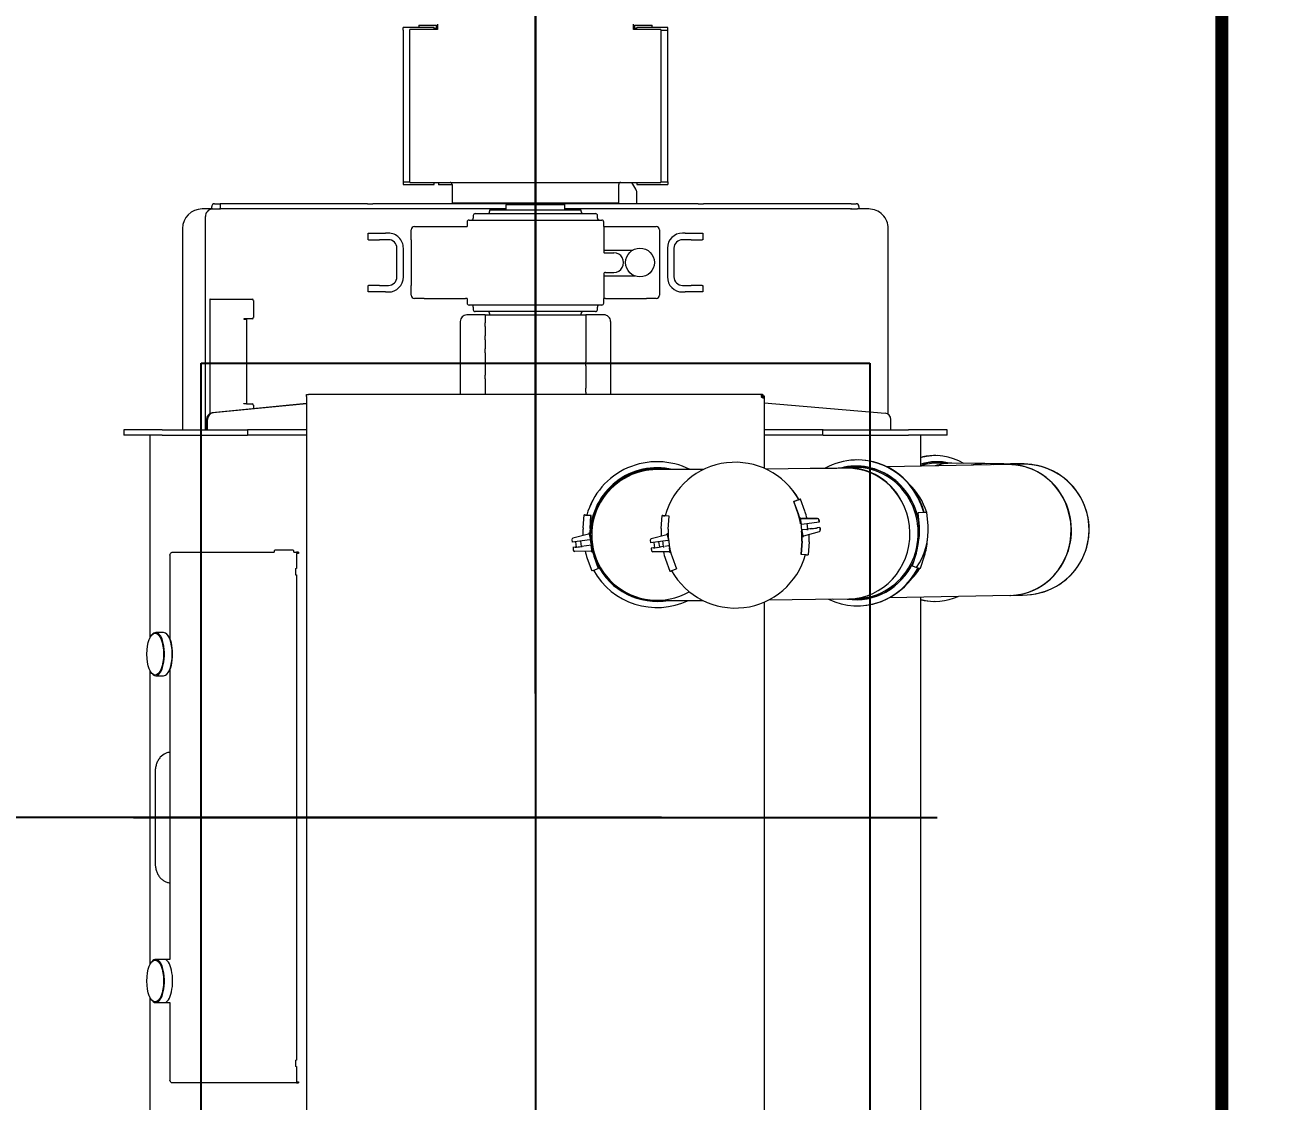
# Model space of a CAD drawing. Extents: x -681219 to -550379, y -242630 to -158199.
# Drawn here: x -568000 to -566093, y -222500 to -220854 of the extents above; entities that cross this region are included whole.
import ezdxf
from ezdxf.lldxf.tags import DXFTag

# ---------------------------------------------------------------- set-up
doc = ezdxf.new("R2010")
doc.units = 0
doc.header["$LTSCALE"] = 1000
doc.linetypes.add('DASHED2', pattern=[9.525, 6.35, -3.175])
doc.layers.get('0').update_dxf_attribs({"linetype": 'CONTINUOUS'})
doc.layers.get('Defpoints').update_dxf_attribs({"linetype": 'CONTINUOUS'})
doc.layers.add('center', color=253, linetype='CENTER2')
doc.layers.add('interface', color=251, linetype='DASHED2')
for name, color, linetype, lineweight in [('DIM', 7, 'CONTINUOUS', 18), ('famsun', 7, 'CONTINUOUS', 0), ('PL', 40, 'CONTINUOUS', 0)]:
    doc.layers.add(name, color=color, linetype=linetype, lineweight=lineweight)
doc.styles.add('ISOCP', font='isocp.shx', dxfattribs={"bigfont": 'gbcbig.shx'})
tags = doc.linetypes.add('CENTER2', pattern=[28.575, 19.05, -3.175, 3.175, -3.175]).pattern_tags.tags
tags[10:11] = [DXFTag(74, 4), DXFTag(75, 0), DXFTag(340, '0'), DXFTag(46, 0.0), DXFTag(50, 0.0), DXFTag(44, 0.0), DXFTag(45, 0.0)]
tags[8:9] = [DXFTag(74, 4), DXFTag(75, 0), DXFTag(340, '0'), DXFTag(46, 0.0), DXFTag(50, 0.0), DXFTag(44, 0.0), DXFTag(45, 0.0)]
tags[6:7] = [DXFTag(74, 4), DXFTag(75, 0), DXFTag(340, '0'), DXFTag(46, 0.0), DXFTag(50, 0.0), DXFTag(44, 0.0), DXFTag(45, 0.0)]
tags[4:5] = [DXFTag(74, 4), DXFTag(75, 0), DXFTag(340, '0'), DXFTag(46, 0.0), DXFTag(50, 0.0), DXFTag(44, 0.0), DXFTag(45, 0.0)]
doc.dimstyles.new('STD2', dxfattribs={"dimscale": 40, "dimtxt": 2.5, "dimasz": 2.5, "dimexe": 1, "dimexo": 0.7, "dimgap": 0.7, "dimtad": 1, "dimdec": 0, "dimdsep": 46, "dimtxsty": 'ISOCP', "dimcen": 2.5, "dimadec": 1, "dimazin": 2, "dimtfac": 1, "dimtdec": 0, "dimtmove": 0, "dimatfit": 3, "dimfxl": 0, "dimarcsym": 0})

# ---------------------------------------------------------------- blocks, each defined once
blk = doc.blocks.new('*D165')
at = {"layer": 'Defpoints', "color": 0, "transparency": 16777216}
for p in [(-562968.7, -219756.3), (-562968.7, -219912.3), (-567218.4, -221904.8)]:
    blk.add_point(p, dxfattribs=at)
at = {"layer": 'DIM', "color": 0, "lineweight": -2, "transparency": 16777216}
for p, q in [((-567218.4, -221876.8), (-567218.4, -219716.3)), ((-562968.7, -219884.3), (-562968.7, -219716.3)), ((-567118.4, -219756.3), (-563068.7, -219756.3))]:
    blk.add_line(p, q, dxfattribs=at)
at = {"layer": 'DIM', "color": 0, "transparency": 16777216}
for points in [[(-567118.4, -219739.7), (-567118.4, -219773), (-567218.4, -219756.3)], [(-563068.7, -219739.7), (-563068.7, -219773), (-562968.7, -219756.3)]]:
    blk.add_solid(points, dxfattribs=at)
at = {"layer": 'DIM', "color": 0, "transparency": 16777216, "insert": (-565093.6, -219678.3), "char_height": 100, "attachment_point": 5, "style": 'ISOCP'}
blk.add_mtext('4250', dxfattribs=at)
blk = doc.blocks.new('*D166')
at = {"layer": 'Defpoints', "color": 0, "transparency": 16777216}
for p in [(-568527.6, -219416.7), (-567769.2, -219416.7), (-566997.3, -222066.7)]:
    blk.add_point(p, dxfattribs=at)
at = {"layer": 'DIM', "color": 0, "lineweight": -2, "transparency": 16777216}
for p, q in [((-567797.2, -219416.7), (-568567.6, -219416.7)), ((-568527.6, -221966.7), (-568527.6, -219516.7)), ((-567025.3, -222066.7), (-568567.6, -222066.7))]:
    blk.add_line(p, q, dxfattribs=at)
at = {"layer": 'DIM', "color": 0, "transparency": 16777216}
for points in [[(-568544.3, -219516.7), (-568511, -219516.7), (-568527.6, -219416.7)], [(-568544.3, -221966.7), (-568511, -221966.7), (-568527.6, -222066.7)]]:
    blk.add_solid(points, dxfattribs=at)
at = {"layer": 'DIM', "color": 0, "transparency": 16777216, "insert": (-568605.6, -220741.7), "char_height": 100, "attachment_point": 5, "rotation": 90, "style": 'ISOCP'}
blk.add_mtext('2650', dxfattribs=at)
blk = doc.blocks.new('SJHS018C0001XY_A_SJHS1_V_3', base_point=(-1213.4, -3036))
at = {"color": 0, "linetype": 'ByBlock', "lineweight": -2}
for p, q in [((-628.4, -2465.1), (-628.4, -2406)), ((-620.4, -2406), (-628.4, -2406)), ((-620.4, -2465.1), (-620.4, -2406)), ((-1487.8, -2446), (-1782.1, -2446)), ((-1496.4, -2455.2), (-1496.4, -2476.6)), ((-1492.1, -2448.7), (-1493, -2449.5)), ((-987.8, -2446), (-1438.9, -2446)), ((-1433.7, -2449.5), (-1434.6, -2448.7)), ((-1430.4, -2476.6), (-1430.4, -2455.2)), ((-996.4, -2455.2), (-996.4, -2467.1)), ((-992.1, -2448.7), (-993, -2449.5)), ((-628.4, -2446), (-938.9, -2446)), ((-933.7, -2449.5), (-934.6, -2448.7)), ((-930.4, -2467.1), (-930.4, -2455.2)), ((-1496.4, -2476.6), (-1614.9, -2476.6)), ((-987.1, -2476.6), (-1430.4, -2476.6)), ((-993, -2472.9), (-992.1, -2473.6)), ((-811.8, -2476.6), (-939.6, -2476.6)), ((-934.6, -2473.6), (-933.7, -2472.9)), ((-628.4, -2465.1), (-628.4, -2595.6)), ((-620.4, -2465.1), (-620.4, -2595.6)), ((-1619.4, -2639.6), (-1619.4, -2479.8)), ((-1619.3, -2479.5), (-1619.1, -2479.5)), ((-807.4, -2479.8), (-807.4, -2636.3)), ((-312.4, -2496), (-620.4, -2496)), ((-620.4, -2531), (-293.9, -2531)), ((-620.4, -2532.5), (-604.4, -2532.5)), ((-620.4, -2534.2), (-604.4, -2534.2)), ((-282.4, -2541), (-282.4, -2526)), ((-420.4, -2537.6), (-595.6, -2537.6)), ((-580.2, -2686), (-594.5, -2541.3)), ((-580.4, -2686), (-594.5, -2543)), ((-420.4, -2538.5), (-420.4, -2537.6)), ((-420.4, -2538.5), (-420.4, -2553.1)), ((-420.4, -2553.1), (-420.4, -2559.6)), ((-282.4, -2541), (-282.4, -2543)), ((-282.4, -2541), (-278.4, -2541)), ((-282.4, -2543), (-282.4, -2553.4)), ((-282.4, -2543), (-282.4, -2543)), ((-282.4, -2553.4), (-282.4, -2552.6)), ((-282.4, -2553.4), (-282.4, -2554.4)), ((-274.4, -2553.4), (-282.4, -2553.4)), ((-282.4, -2787.3), (-282.4, -2554.4)), ((-274.4, -2545), (-274.4, -2553.4)), ((-274.4, -2554.4), (-274.4, -2553.4)), ((-274.4, -2779.2), (-274.4, -2554.4)), ((-420.4, -2559.6), (-420.4, -2590.1)), ((-580.4, -2590.1), (-579.9, -2590.1)), ((-580.4, -2593.7), (-580.4, -2590.1)), ((-579.9, -2590.1), (-579.9, -2593.8)), ((-450.9, -2590.1), (-450.9, -2593.8)), ((-450.4, -2590.1), (-450.9, -2590.1)), ((-450.4, -2590.3), (-450.9, -2590.3)), ((-450.4, -2593.7), (-450.4, -2590.1)), ((-420.4, -2590.1), (-420.4, -2593.7)), ((-628.4, -2596), (-628.4, -2595.6)), ((-628.4, -2596), (-620.4, -2596)), ((-628.4, -2656), (-628.4, -2596)), ((-620.4, -2596), (-620.4, -2595.6)), ((-620.4, -2656), (-620.4, -2596)), ((-582.4, -2604.4), (-588.3, -2604.4)), ((-580.4, -2593.7), (-580.4, -2601.6)), ((-580.4, -2601.6), (-580.4, -2603.2)), ((-450.9, -2593.8), (-579.9, -2593.8)), ((-450.4, -2601.6), (-450.4, -2593.7)), ((-450.4, -2603.2), (-450.4, -2601.6)), ((-422.4, -2604.4), (-448.4, -2604.4)), ((-420.4, -2593.7), (-420.4, -2601.6)), ((-420.4, -2601.6), (-420.4, -2603.2)), ((-1619.4, -2639.6), (-1619.4, -2639.9)), ((-1619.4, -2670.2), (-1619.4, -2639.9)), ((-805.4, -2636.3), (-807.4, -2636.3)), ((-804.4, -2637.3), (-805.4, -2636.3)), ((-804.4, -2665.3), (-804.4, -2637.3)), ((-1584.4, -2669), (-1594.4, -2669)), ((-1594.4, -2669.9), (-1594.4, -2669)), ((-1584.4, -2669), (-1584.4, -2669.9)), ((-832.4, -2669), (-841.9, -2669)), ((-841.9, -2669), (-841.9, -2670.2)), ((-832.4, -2669), (-832.4, -2669.9)), ((-807.4, -2666.3), (-807.4, -2670.2)), ((-807.4, -2666.3), (-805.4, -2666.3)), ((-805.4, -2666.3), (-804.4, -2665.3)), ((-628.4, -2686), (-628.4, -2656)), ((-620.4, -2686), (-620.4, -2656)), ((-569.1, -2686), (-1857.6, -2686)), ((-1619.4, -2670.2), (-1619.4, -2673.5)), ((-1617.4, -2673.5), (-1619.4, -2673.5)), ((-1594.4, -2670.2), (-1617.4, -2670.2)), ((-1617.4, -2670.2), (-1617.4, -2673.5)), ((-1594.4, -2669.9), (-1594.4, -2670.2)), ((-1584.4, -2670.2), (-1584.4, -2669.9)), ((-841.9, -2670.2), (-1584.4, -2670.2)), ((-832.4, -2670.2), (-832.4, -2669.9)), ((-809.4, -2670.2), (-832.4, -2670.2)), ((-809.4, -2673.5), (-809.4, -2670.2)), ((-807.4, -2673.5), (-809.4, -2673.5)), ((-807.4, -2673.5), (-807.4, -2670.2)), ((-569.1, -2686), (-566.4, -2686)), ((-566.4, -2686), (-566.4, -2688.8)), ((-566.4, -3383.3), (-566.4, -2688.8)), ((-409.4, -2780.8), (-409.4, -2780)), ((-409.4, -2780), (-399.4, -2780)), ((-409.4, -2797.5), (-409.4, -2780.8)), ((-399.4, -2780), (-399.4, -2780.8)), ((-399.4, -2797.5), (-399.4, -2780.8)), ((-329.4, -2780), (-319.4, -2780)), ((-329.4, -2780.8), (-329.4, -2780)), ((-329.4, -2780.8), (-329.4, -2797.5)), ((-319.4, -2780), (-319.4, -2780.8)), ((-319.4, -2780.8), (-319.4, -2797.5)), ((-274.4, -2779.2), (-274.4, -2787.3)), ((-409.4, -2806.8), (-409.4, -2797.5)), ((-399.4, -2797.5), (-399.4, -2806.8)), ((-329.4, -2806.8), (-329.4, -2797.5)), ((-319.4, -2797.5), (-319.4, -2806.8)), ((-282.4, -2991), (-282.4, -2787.3)), ((-274.4, -2988.5), (-274.4, -2787.3)), ((-409.4, -2806.8), (-409.4, -2811)), ((-399.4, -2806.8), (-399.4, -2811)), ((-329.4, -2811), (-329.4, -2806.8)), ((-319.4, -2811), (-319.4, -2806.8)), ((-386.4, -2824), (-342.4, -2824)), ((-386.4, -2834), (-342.4, -2834)), ((-240.8, -2833.5), (-244.9, -2833.5)), ((-244.9, -2833.5), (-244.9, -2881)), ((-240.8, -2833.5), (-240.8, -2844)), ((-8.9, -2833.5), (-240.8, -2833.5)), ((-8.9, -2833.5), (-4.9, -2833.5)), ((-4.9, -2881), (-4.9, -2833.5)), ((-419.4, -2866), (-419.4, -2851)), ((-414.4, -2846), (-399.4, -2846)), ((-329.4, -2846), (-399.4, -2846)), ((-329.4, -2846), (-314.4, -2846)), ((-309.4, -2851), (-309.4, -2866)), ((-241.9, -2844), (-241.9, -3228)), ((-241.9, -2844), (-7.9, -2844)), ((-7.9, -2886), (-7.9, -2844)), ((-1.4, -2857.5), (-4.9, -2857.5)), ((-1.4, -2857.5), (-1.4, -2884.5)), ((-419.4, -2866), (-419.4, -2928.8)), ((-309.4, -2866), (-309.4, -2928.8)), ((-245.4, -2908.5), (-245.4, -2887.5)), ((-241.9, -2887.5), (-245.4, -2887.5)), ((-244.9, -2881), (-241.9, -2881)), ((-7.9, -2881), (-4.9, -2881)), ((0.1, -2886), (-7.9, -2886)), ((-6.4, -2884.5), (-6.4, -2881)), ((-6.4, -2884.5), (-1.4, -2884.5)), ((-273.4, -3163.5), (-273.4, -2908.5)), ((-244.9, -2908.5), (-273.4, -2908.5)), ((-454.4, -2921), (-566.4, -2921)), ((-444.4, -2957.7), (-444.4, -2931)), ((-429.4, -3137.5), (-429.4, -2934.5)), ((-419.4, -2931.5), (-426.4, -2931.5)), ((-419.4, -2931.5), (-419.4, -2928.8)), ((-309.4, -2928.8), (-309.4, -2931.5)), ((-302.4, -2931.5), (-309.4, -2931.5)), ((-299.4, -2934.5), (-299.4, -3137.5)), ((-439.4, -3128), (-439.4, -2944)), ((-432.4, -2941), (-436.4, -2941)), ((-292.4, -2941), (-296.4, -2941)), ((-289.4, -2944), (-289.4, -3128)), ((-562.4, -2959), (-566.4, -2959)), ((-556.4, -2959), (-562.4, -2959)), ((-542.4, -2959), (-556.4, -2959)), ((-542.4, -2959), (-536.4, -2959)), ((-522.4, -2959), (-536.4, -2959)), ((-516.4, -2959), (-522.4, -2959)), ((-502.4, -2959), (-516.4, -2959)), ((-502.4, -2959), (-496.4, -2959)), ((-482.4, -2959), (-496.4, -2959)), ((-482.4, -2959), (-476.4, -2959)), ((-462.4, -2959), (-476.4, -2959)), ((-462.4, -2959), (-456.4, -2959)), ((-444.4, -2959), (-456.4, -2959)), ((-444.4, -2959), (-444.4, -2957.7)), ((-444.4, -2959), (-444.4, -3113)), ((-442.4, -2966), (-444.4, -2966)), ((-284.4, -2966), (-286.4, -2966)), ((-284.4, -3106), (-284.4, -2966)), ((-275.9, -2991), (-284.4, -2991)), ((-275.9, -3081), (-275.9, -2991)), ((-274.4, -2992.6), (-275.9, -2991)), ((-274.4, -3083.5), (-274.4, -2988.5)), ((-273.4, -2988.5), (-274.4, -2988.5)), ((-284.4, -3081), (-275.9, -3081)), ((-282.4, -3293.9), (-282.4, -3081)), ((-275.9, -3081), (-274.4, -3079.5)), ((-274.4, -3285.1), (-274.4, -3083.5)), ((-274.4, -3083.5), (-273.4, -3083.5)), ((-805.9, -3120.7), (-806.2, -3096.1)), ((-804, -3094), (-804.5, -3094.1)), ((-799.8, -3098.5), (-800.5, -3093.5)), ((-800.5, -3093.5), (-800.5, -3093.5)), ((-791.6, -3097.4), (-799.8, -3098.5)), ((-799.4, -3101.4), (-799.1, -3103.4)), ((-798.7, -3106.5), (-790.5, -3105.3)), ((-796.5, -3121.8), (-798.7, -3106.5)), ((-788.6, -3119.1), (-792.3, -3092.4)), ((-788.3, -3091.9), (-788.8, -3092)), ((-788, -3091.9), (-788, -3091.9)), ((-787.9, -3091.9), (-788, -3091.9)), ((-779.7, -3117.1), (-786.1, -3093.4)), ((-779.8, -3117.1), (-786.1, -3093.4)), ((-444.4, -3106), (-442.4, -3106)), ((-286.4, -3106), (-284.4, -3106)), ((-274.4, -3091.2), (-273.4, -3091.2)), ((-817, -3115.4), (-835.8, -3122.2)), ((-834.7, -3125.3), (-832.2, -3132.2)), ((-813.4, -3125.4), (-832.2, -3132.2)), ((-813.2, -3125.9), (-832, -3132.7)), ((-807.6, -3122.7), (-800.1, -3121.7)), ((-807.6, -3122.7), (-800.1, -3121.7)), ((-807.6, -3122.7), (-807.6, -3122.7)), ((-800.1, -3121.7), (-799.7, -3121.6)), ((-798.2, -3121.4), (-799.7, -3121.6)), ((-798.2, -3121.4), (-796.6, -3121.2)), ((-798.1, -3122), (-798.2, -3121.4)), ((-798.2, -3121.4), (-798.2, -3121.5)), ((-798.2, -3121.4), (-798.2, -3121.4)), ((-798.1, -3122), (-798.2, -3121.5)), ((-788.6, -3119.1), (-788.4, -3120.1)), ((-787, -3119.9), (-788.4, -3120.1)), ((-785.4, -3119.7), (-787, -3119.9)), ((-786.9, -3120), (-787, -3119.9)), ((-786.9, -3120), (-786.9, -3120.5)), ((-785, -3119.6), (-785.4, -3119.7)), ((-785, -3119.6), (-777.5, -3118.6)), ((-785, -3119.6), (-777.5, -3118.6)), ((-783.7, -3120.6), (-783.7, -3120.4)), ((-779.9, -3122.1), (-780.3, -3122.1)), ((-779.8, -3122.1), (-779.9, -3122.1)), ((-778.7, -3119.9), (-778.7, -3120.6)), ((-777.5, -3118.6), (-777.5, -3118.6)), ((-776.4, -3108.8), (-776.4, -3108.8)), ((-771.3, -3120.1), (-751.3, -3121.5)), ((-771.2, -3119.6), (-751.3, -3121)), ((-770.4, -3109), (-750.5, -3110.4)), ((-751.3, -3121), (-750.7, -3113.7)), ((-750.8, -3114.2), (-751.3, -3121.5)), ((-751.3, -3121.5), (-751.3, -3121)), ((-750.7, -3113.7), (-750.8, -3114.6)), ((-750.8, -3114.6), (-750.7, -3114.2)), ((-750.6, -3111.9), (-750.6, -3111.9)), ((-750.5, -3110.4), (-750.5, -3110.4)), ((-562.4, -3113), (-566.4, -3113)), ((-562.4, -3113), (-556.4, -3113)), ((-542.4, -3113), (-556.4, -3113)), ((-536.4, -3113), (-542.4, -3113)), ((-522.4, -3113), (-536.4, -3113)), ((-522.4, -3113), (-516.4, -3113)), ((-502.4, -3113), (-516.4, -3113)), ((-496.4, -3113), (-502.4, -3113)), ((-482.4, -3113), (-496.4, -3113)), ((-476.4, -3113), (-482.4, -3113)), ((-462.4, -3113), (-476.4, -3113)), ((-456.4, -3113), (-462.4, -3113)), ((-444.4, -3113), (-456.4, -3113)), ((-444.4, -3114.3), (-444.4, -3113)), ((-444.4, -3141), (-444.4, -3114.3)), ((-832.2, -3132.2), (-832, -3132.7)), ((-436.4, -3131), (-432.4, -3131)), ((-426.4, -3140.5), (-419.4, -3140.5)), ((-382.4, -3140.5), (-419.4, -3140.5)), ((-419.4, -3143.3), (-419.4, -3140.5)), ((-419.4, -3143.3), (-419.4, -3206)), ((-385.2, -3188.9), (-385.2, -3140.5)), ((-379.4, -3143.5), (-379.4, -3156)), ((-349.4, -3141), (-349.4, -3156)), ((-309.4, -3140.5), (-348.9, -3140.5)), ((-345.2, -3140.5), (-345.2, -3185.3)), ((-309.4, -3140.5), (-309.4, -3143.3)), ((-309.4, -3140.5), (-302.4, -3140.5)), ((-309.4, -3143.3), (-309.4, -3206)), ((-296.4, -3131), (-292.4, -3131)), ((-454.4, -3151), (-566.4, -3151)), ((-273.4, -3163.5), (-244.9, -3163.5)), ((-251.9, -3189.7), (-241.9, -3183.4)), ((-274.4, -3191.2), (-257.2, -3191.2)), ((-241.9, -3191), (-244.9, -3191)), ((-244.9, -3191), (-244.9, -3238.5)), ((-7.9, -3228), (-7.9, -3186)), ((-7.9, -3186), (0.1, -3186)), ((-7.9, -3191), (-4.9, -3191)), ((-6.4, -3191), (-6.4, -3187.5)), ((-1.4, -3187.5), (-6.4, -3187.5)), ((-4.9, -3238.5), (-4.9, -3191)), ((-1.4, -3187.5), (-1.4, -3214.5)), ((-881.1, -3222), (-881.1, -3291.7)), ((-806.8, -3240.4), (-807.1, -3215.8)), ((-804.9, -3213.7), (-805.4, -3213.8)), ((-800.7, -3218.2), (-801.4, -3213.2)), ((-801.4, -3213.2), (-801.4, -3213.2)), ((-792.5, -3217.1), (-800.7, -3218.3)), ((-800.3, -3221.2), (-800, -3223.1)), ((-789.5, -3238.8), (-793.2, -3212.2)), ((-789.2, -3211.6), (-789.7, -3211.7)), ((-788.9, -3211.6), (-789, -3211.6)), ((-788.9, -3211.6), (-788.9, -3211.6)), ((-780.7, -3236.9), (-787, -3213.1)), ((-780.7, -3236.9), (-787, -3213.1)), ((-681.1, -3293.2), (-681.1, -3222.1)), ((-419.4, -3221), (-419.4, -3206)), ((-309.4, -3206), (-309.4, -3221)), ((-4.9, -3214.5), (-1.4, -3214.5)), ((-817.9, -3235.1), (-836.7, -3241.9)), ((-808.5, -3242.4), (-801.1, -3241.4)), ((-808.5, -3242.4), (-801.1, -3241.4)), ((-801.1, -3241.4), (-800.7, -3241.3)), ((-799.1, -3241.1), (-800.7, -3241.3)), ((-799.6, -3226.2), (-791.4, -3225)), ((-798.8, -3231.6), (-799.6, -3226.2)), ((-799.1, -3241.1), (-797.6, -3240.9)), ((-799.1, -3241.1), (-799.1, -3241.2)), ((-799.1, -3241.1), (-799.1, -3241.1)), ((-797.7, -3239.9), (-798.5, -3234.2)), ((-797.6, -3240.9), (-797.7, -3239.9)), ((-789.5, -3238.8), (-789.3, -3239.8)), ((-787.9, -3239.6), (-789.3, -3239.8)), ((-786.3, -3239.4), (-787.9, -3239.6)), ((-787.9, -3239.7), (-787.9, -3239.6)), ((-787.9, -3239.7), (-787.9, -3239.8)), ((-785.9, -3239.4), (-786.3, -3239.4)), ((-785.9, -3239.4), (-778.5, -3238.3)), ((-785.9, -3239.4), (-778.5, -3238.3)), ((-778.5, -3238.3), (-778.5, -3238.3)), ((-777.3, -3228.5), (-777.3, -3228.5)), ((-772.2, -3239.3), (-752.2, -3240.8)), ((-771.4, -3228.7), (-751.4, -3230.1)), ((-752.2, -3240.8), (-751.7, -3233.4)), ((-751.6, -3233.4), (-751.7, -3234.3)), ((-751.7, -3234.3), (-751.7, -3233.9)), ((-751.5, -3231.6), (-751.5, -3231.6)), ((-751.4, -3230.1), (-751.4, -3230.1)), ((-399.4, -3226), (-414.4, -3226)), ((-329.4, -3226), (-399.4, -3226)), ((-342.4, -3238), (-386.4, -3238)), ((-314.4, -3226), (-329.4, -3226)), ((-240.8, -3238.5), (-244.9, -3238.5)), ((-7.9, -3228), (-241.9, -3228)), ((-240.8, -3228), (-240.8, -3238.5)), ((-240.8, -3238.5), (-8.9, -3238.5)), ((-8.9, -3228), (-8.9, -3238.5)), ((-8.9, -3238.5), (-4.9, -3238.5)), ((-835.6, -3245), (-833.1, -3251.9)), ((-814.3, -3245.1), (-833.1, -3251.9)), ((-808.5, -3242.4), (-808.5, -3242.4)), ((-342.4, -3248), (-386.4, -3248)), ((-409.4, -3261), (-409.4, -3265.3)), ((-409.4, -3274.6), (-409.4, -3265.3)), ((-409.4, -3291.3), (-409.4, -3274.6)), ((-399.4, -3261), (-399.4, -3265.3)), ((-399.4, -3265.3), (-399.4, -3274.6)), ((-399.4, -3291.3), (-399.4, -3274.6)), ((-329.4, -3265.3), (-329.4, -3261)), ((-329.4, -3274.6), (-329.4, -3265.3)), ((-329.4, -3274.6), (-329.4, -3291.3)), ((-319.4, -3265.3), (-319.4, -3261)), ((-319.4, -3265.3), (-319.4, -3274.6)), ((-319.4, -3274.6), (-319.4, -3291.3)), ((-409.4, -3292), (-409.4, -3291.3)), ((-399.4, -3292), (-409.4, -3292)), ((-399.4, -3291.3), (-399.4, -3292)), ((-329.4, -3292), (-329.4, -3291.3)), ((-319.4, -3292), (-329.4, -3292)), ((-319.4, -3291.3), (-319.4, -3292)), ((-282.4, -3518), (-282.4, -3293.2)), ((-274.4, -3285.1), (-274.4, -3293.2)), ((-274.4, -3518), (-274.4, -3293.2)), ((-883.8, -3386), (-1857.6, -3386)), ((-880.4, -3393.2), (-879.2, -3464.8)), ((-679.6, -3456.3), (-680.4, -3389)), ((-569.1, -3386), (-679.1, -3386)), ((-628.4, -3416), (-628.4, -3386)), ((-620.4, -3416), (-620.4, -3386)), ((-578.9, -3386), (-594.7, -3571.1)), ((-570.2, -3382.2), (-571, -3381.4)), ((-570.2, -3382.2), (-571, -3381.4)), ((-569.1, -3384), (-569.1, -3385)), ((-569.1, -3384), (-568.4, -3384)), ((-569.1, -3385), (-569.1, -3386)), ((-568.4, -3386), (-569.1, -3386)), ((-568.4, -3383.3), (-567.4, -3383.3)), ((-568.4, -3384), (-568.4, -3383.3)), ((-566.4, -3384), (-568.4, -3384)), ((-568.4, -3384), (-568.4, -3386)), ((-567.4, -3383.3), (-566.4, -3383.3)), ((-566.4, -3383.3), (-566.4, -3384)), ((-748.8, -3438), (-730, -3431.2)), ((-748.6, -3438.5), (-729.8, -3431.6)), ((-729.8, -3431.6), (-730, -3431.2)), ((-730, -3431.2), (-727.4, -3438.1)), ((-727.3, -3438.6), (-729.8, -3431.6)), ((-628.4, -3476), (-628.4, -3416)), ((-620.4, -3476), (-620.4, -3416)), ((-810.7, -3442.8), (-811.2, -3450.1)), ((-790.7, -3443.7), (-810.7, -3442.3)), ((-810.7, -3442.3), (-810.7, -3442.8)), ((-790.7, -3444.2), (-810.7, -3442.8)), ((-777, -3444.2), (-784.4, -3445.2)), ((-784.4, -3445.2), (-784.4, -3445.2)), ((-782.2, -3446.7), (-775.9, -3470.5)), ((-775, -3443.9), (-775.1, -3443.3)), ((-775, -3443.9), (-775.1, -3443.3)), ((-775, -3443.9), (-775, -3443.9)), ((-773.4, -3444.8), (-773.6, -3443.7)), ((-772.6, -3450.4), (-773.4, -3444.8)), ((-765.3, -3442.6), (-765.1, -3443.7)), ((-761.5, -3470.3), (-765.1, -3443.7)), ((-763.9, -3441.9), (-763.8, -3442.4)), ((-763.8, -3442.4), (-763.8, -3442.4)), ((-754.4, -3441.1), (-761.8, -3442.2)), ((-756.1, -3443.1), (-755.8, -3467.8)), ((-755.8, -3467.8), (-756.1, -3443.1)), ((-754.4, -3441.1), (-754.4, -3441.1)), ((-744.9, -3448.5), (-726.1, -3441.6)), ((-726.7, -3440.2), (-726.6, -3440.2)), ((-726.1, -3441.6), (-726.1, -3441.6)), ((-879.2, -3464.8), (-878.8, -3491.1)), ((-791.5, -3454.8), (-811.4, -3453.4)), ((-785.5, -3455.1), (-785.5, -3455.1)), ((-771.4, -3458.5), (-772.2, -3452.9)), ((-771.1, -3461.5), (-770.8, -3463.5)), ((-769.6, -3471.4), (-770.3, -3466.4)), ((-761.5, -3470.3), (-761.4, -3470.3)), ((-760, -3470.1), (-759.9, -3470.1)), ((-759.9, -3470.1), (-759.9, -3470.1)), ((-758, -3469.8), (-757.5, -3469.8)), ((-758, -3469.8), (-757.5, -3469.8)), ((-757.4, -3469.8), (-757.9, -3469.8)), ((-757.4, -3469.8), (-757.9, -3469.8)), ((-755.7, -3466.9), (-755.7, -3467.8)), ((-755.7, -3466.9), (-755.7, -3467.8)), ((-679.2, -3497.2), (-679.3, -3456.4)), ((-774, -3472), (-774, -3472)), ((-773.9, -3472), (-773.9, -3472)), ((-773.7, -3471.9), (-773.2, -3471.9)), ((-773.7, -3471.9), (-773.2, -3471.9)), ((-773.1, -3471.9), (-773.6, -3471.9)), ((-773.1, -3471.9), (-773.6, -3471.9)), ((-771.1, -3471.6), (-771.2, -3471.6)), ((-769.6, -3471.4), (-769.7, -3471.4)), ((-628.4, -3476), (-620.4, -3476)), ((-628.4, -3476.5), (-628.4, -3476)), ((-628.4, -3476.5), (-628.4, -3607)), ((-620.4, -3476.5), (-620.4, -3476)), ((-620.4, -3476.5), (-620.4, -3607)), ((-879.4, -3491.4), (-879, -3515.4)), ((-679, -3512), (-679.2, -3497.2)), ((-677.9, -3524.8), (-678.2, -3511.6)), ((-666.4, -3527), (-666.4, -3526.4)), ((-282.4, -3518), (-282.4, -3519)), ((-282.4, -3519), (-282.4, -3529)), ((-282.4, -3519.5), (-282.4, -3519)), ((-274.4, -3519), (-274.4, -3518)), ((-274.4, -3519), (-274.4, -3527)), ((-889.3, -3530.6), (-889.3, -3531.2)), ((-877.9, -3527.9), (-877.9, -3528.6)), ((-282.4, -3531), (-282.4, -3529)), ((-282.4, -3529), (-282.4, -3529)), ((-278.4, -3531), (-282.4, -3531)), ((-282.4, -3546), (-282.4, -3531)), ((-876.9, -3577.9), (-873.4, -3762.6)), ((-673.5, -3758.8), (-677, -3574.1)), ((-620.4, -3580.1), (-604.7, -3580.1)), ((-596.6, -3576), (-312.4, -3576)), ((-828.5, -3612.4), (-830.9, -3619.8)), ((-828.3, -3612.3), (-828.5, -3612.4)), ((-809.6, -3618.6), (-828.5, -3612.4)), ((-809.4, -3618.6), (-828.3, -3612.3)), ((-767.4, -3623.5), (-747.5, -3621.8)), ((-767.4, -3623.5), (-747.4, -3621.9)), ((-747.4, -3621.9), (-747.5, -3621.8)), ((-746.8, -3629.7), (-747.4, -3621.9)), ((-628.4, -3666), (-628.4, -3607)), ((-620.4, -3666), (-620.4, -3607)), ((-1798.4, -3626), (-876, -3626)), ((-831.9, -3624.2), (-831.9, -3624.8)), ((-831.8, -3625.1), (-812.9, -3631.3)), ((-766.4, -3636.8), (-746.5, -3635.1)), ((-746.5, -3634.9), (-746.5, -3634.3)), ((-676, -3626), (-628.4, -3626)), ((-882.6, -3645.5), (-882.7, -3646.5)), ((-671.4, -3673.3), (-671.2, -3651.9)), ((-659.7, -3648.9), (-659.7, -3647.9)), ((-672, -3723.3), (-671.4, -3673.3)), ((-628.4, -3666), (-620.4, -3666)), ((-672.4, -3751.7), (-672, -3723.6)), ((-673, -3757.4), (-672.9, -3751.5)), ((-873.5, -3763.3), (-873, -3781.6)), ((-672.9, -3777.8), (-673.2, -3772.6)), ((-672.5, -3783.6), (-672.2, -3772.4)), ((-873, -3781.6), (-872.6, -3788.4)), ((-673.8, -3797.7), (-673.5, -3795.4))]:
    blk.add_line(p, q, dxfattribs=at)
blk.add_circle((-364.4, -3196), 22, dxfattribs=at)
for centre, radius, start, end in [((-312.4, -2526), 30, 0, 90), ((-293.9, -2542.5), 11.5, 51.0379, 90), ((-293.9, -2542.5), 11.5, 0, 51.0379), ((-278.4, -2545), 4, 72.7075, 90), ((-278.4, -2545), 4, 22.0011, 72.7075), ((-278.4, -2545), 4, 0, 22.0011), ((-386.4, -2811), 23, 180, 270), ((-386.4, -2811), 13, 180, 270), ((-342.4, -2811), 13, 270, 0), ((-342.4, -2811), 23, 270, 0), ((-414.4, -2851), 5, 90, 180), ((-314.4, -2851), 5, 0, 90), ((-244.9, -2905.5), 3, 270, 0), ((-454.4, -2931), 10, 0, 90), ((-426.4, -2934.5), 3, 90, 180), ((-302.4, -2934.5), 3, 0, 90), ((-436.4, -2944), 3, 90, 180), ((-432.4, -2938), 3, 270, 0), ((-296.4, -2938), 3, 180, 270), ((-292.4, -2944), 3, 0, 90), ((-442.4, -2963), 3, 270, 0), ((-286.4, -2963), 3, 180, 270), ((-804.2, -3096), 2, 97.8898, 180.8198), ((-788, -3093.9), 2, 14.9595, 97.8898), ((-788, -3093.9), 2, 14.9595, 89.5772), ((-788, -3093.9), 2, 22.7007, 89.5772), ((-442.4, -3109), 3, 0, 90), ((-286.4, -3109), 3, 90, 180), ((-780.5, -3222.1), 111.5, 119.1731, 205.5616), ((-780.5, -3222.1), 101.5, 91.8011, 187.6082), ((-785.3, -3202.8), 93, 102.7804, 109.8899), ((-785.4, -3202.8), 82.3, 98.9337, 109.8899), ((-785.4, -3202.8), 81.8, 98.9403, 109.8899), ((-807.9, -3120.7), 2, 277.8898, 0.8198), ((-780.5, -3222.1), 102.2, 93.5829, 98.9671), ((-777.1, -3201.7), 82.3, 85.8897, 96.8458), ((-777.1, -3201.7), 81.8, 85.8897, 96.8393), ((-777.1, -3201.7), 93, 85.8897, 92.9499), ((-780.7, -3222.1), 100, 354.6798, 89.5771), ((-780.7, -3222.1), 100, 354.6798, 89.5771), ((-777.8, -3116.6), 2, 194.9595, 277.8898), ((-780.5, -3222.1), 100, 353.7368, 89.5771), ((-777.8, -3116.6), 2, 194.9595, 269.5772), ((-780.5, -3222.1), 102.2, 346.625, 88.9878), ((-780.5, -3222.1), 101.5, 348.6135, 88.9783), ((-777.1, -3201.7), 93, 85.8897, 89.5771), ((-780.5, -3222.1), 111.5, 333.0703, 74.5402), ((-780.5, -3222.1), 111.5, 333.0792, 74.5543), ((-780.5, -3222.1), 102.2, 116.1678, 190.1188), ((-454.4, -3141), 10, 270, 0), ((-436.4, -3128), 3, 180, 270), ((-432.4, -3134), 3, 0, 90), ((-426.4, -3137.5), 3, 180, 270), ((-382.4, -3143.5), 3, 0, 90), ((-348.9, -3141), 0.5, 90, 180), ((-302.4, -3137.5), 3, 270, 0), ((-296.4, -3134), 3, 90, 180), ((-292.4, -3128), 3, 270, 0), ((-364.4, -3156), 15, 180, 0), ((-244.9, -3166.5), 3, 0, 90), ((-257.2, -3181.2), 10, 270, 302.0054), ((-805.1, -3215.8), 2, 97.8898, 180.8198), ((-789, -3213.6), 2, 14.9595, 97.8898), ((-789, -3213.6), 2, 14.9595, 89.5772), ((-788.9, -3213.6), 2, 22.7007, 89.5772), ((-788.9, -3213.6), 2, 22.6754, 89.5772), ((-414.4, -3221), 5, 180, 270), ((-314.4, -3221), 5, 270, 0), ((-786.3, -3322.5), 93, 102.7804, 109.8899), ((-786.3, -3322.5), 82.3, 98.9337, 109.8899), ((-808.8, -3240.4), 2, 277.8898, 0.8198), ((-781.4, -3341.8), 111.5, 94.736, 99.7534), ((-781.4, -3341.8), 102.2, 93.597, 98.9671), ((-778.1, -3321.4), 82.3, 85.8897, 96.8458), ((-778, -3321.4), 93, 85.8897, 92.9499), ((-778.7, -3236.3), 2, 194.9595, 269.5772), ((-778.7, -3236.3), 2, 194.9595, 277.8898), ((-778, -3321.4), 93, 85.8897, 89.5771), ((-781.4, -3341.8), 111.5, 299.1905, 74.5369), ((-781.4, -3341.8), 111.5, 299.1769, 74.5575), ((-386.4, -3261), 23, 90, 180), ((-342.4, -3261), 23, 0, 90), ((-781.4, -3341.8), 111.5, 119.1731, 254.5584), ((-386.4, -3261), 13, 90, 180), ((-342.4, -3261), 13, 0, 90), ((-784.8, -3362.1), 81.8, 265.8897, 276.8393), ((-784.8, -3362.1), 82.3, 265.8897, 276.8458), ((-784.2, -3447.2), 2, 89.5772, 97.8898), ((-784.2, -3447.2), 2, 14.9595, 97.8898), ((-781.4, -3341.8), 102.2, 273.5969, 278.9665), ((-776.6, -3361), 81.8, 278.9403, 289.8899), ((-776.6, -3361), 82.3, 278.9337, 289.8899), ((-754.1, -3443.1), 2, 97.8898, 180.8198), ((-754.1, -3443.1), 2, 97.8898, 180.8198), ((-776.6, -3361), 93, 282.7854, 289.8899), ((-776.6, -3361), 93, 282.8256, 289.8899), ((-784.8, -3362.1), 93, 265.8897, 272.9548), ((-784.8, -3362.1), 93, 269.5771, 272.9935), ((-781.4, -3341.8), 111.5, 273.9365, 278.9864), ((-781.4, -3341.8), 111.5, 273.9638, 278.9823), ((-757.8, -3467.8), 2, 277.8898, 0.8198), ((-757.8, -3467.8), 2, 277.8898, 0.8198), ((-757.7, -3467.8), 2, 277.8898, 0.8198), ((-757.7, -3467.8), 2, 277.8898, 0.8198), ((-773.9, -3470), 2, 194.9595, 277.8898), ((-773.9, -3470), 2, 269.5772, 277.8898), ((-773.9, -3470), 2, 269.5772, 277.8898), ((-773.9, -3470), 2, 269.5772, 277.8898), ((-278.4, -3527), 4, 337.9986, 0), ((-312.4, -3546), 30, 270, 0), ((-278.4, -3527), 4, 270, 287.2927), ((-278.4, -3527), 4, 287.2927, 337.9986), ((-774.4, -3539.6), 97.5, 234.7101, 274.6708), ((-782.7, -3539.6), 96.6, 251.779, 266.1051)]:
    blk.add_arc(centre, radius, start, end, dxfattribs=at)
for centre, major_axis, ratio, start_param, end_param in [((-1463.4, -2455.2), (33, 0), 0.399925, 2.690067, 6.283185), ((-1463.4, -2455.2), (33, 0), 0.399925, 0, 0.451525), ((-963.4, -2455.2), (33, 0), 0.399925, 2.690067, 6.283185), ((-963.4, -2455.2), (33, 0), 0.399925, 0, 0.451525), ((-1615.4, -2480.6), (-3.55, 3.26), 0.653786, -1.029605, -0.974633), ((-1615.4, -2480.6), (-3.35, 3.3), 0.664767, -0.991254, -0.93374), ((-1463.4, -2468.1), (-33, 0), 0.387806, 0, 3.141593), ((-963.4, -2467.1), (33, 0), 0.399925, 3.141593, 6.283185), ((-963.4, -2468.1), (32, 0), 0.399925, 3.593118, 5.83166), ((-811.4, -2480.6), (3.35, 3.3), 0.664767, 0.93374, 0.991254), ((-811.4, -2480.6), (3.55, 3.26), 0.653786, 0.974633, 1.029605), ((-1615.4, -2479.8), (-4, 0), 0.916548, 6.199408, 6.283185), ((-811.4, -2479.8), (4, 0), 0.916548, 0, 0.083778), ((-604.4, -2542.3), (10, 0), 0.978148, 0.096145, 1.570796), ((-604.4, -2543.9), (10, 0), 0.978148, 0.096145, 1.570796), ((-278.4, -2545), (-4, 0), 0.999, 3.141593, 3.52559), ((-582.4, -2603.2), (2, 0), 0.590794, 4.712389, 6.283185), ((-448.4, -2603.2), (2, 0), 0.590794, 3.141593, 4.712389), ((-422.4, -2603.2), (2, 0), 0.590794, 4.712389, 6.283185), ((-804, -3094), (-3.47, -0.48), 0.000568, 3.145478, 4.716275), ((-799.4, -3101.4), (0.62, -4.46), 0.003886, 2.282965, 4.711821), ((-799.1, -3103.4), (-0.62, 4.46), 0.003886, 1.570229, 3.964822), ((-788.8, -3092), (3.47, 0.48), 0.000568, 1.574682, 3.145478), ((-780.9, -3222.1), (-70.5, 71), 0.9988, 3.858761, 7.587491), ((-781.1, -3222.1), (-70.5, 71), 0.9988, 3.930571, 7.072164), ((-834.1, -3126.9), (1.7, -4.7), 0.003683, 3.140229, 4.362098), ((-800.1, -3121.7), (-3.47, -0.48), 0.000568, 3.284629, 4.716275), ((-785, -3119.6), (-3.47, -0.48), 0.000568, 4.716275, 6.14792), ((-750.8, -3115.4), (0.25, 3.49), 0.003919, 0.000253, 1.222121), ((-750.8, -3115.4), (0.36, 4.99), 0.003919, 0.000253, 1.222121), ((-750.8, -3115.4), (-0.36, -4.99), 0.003919, 1.919977, 3.141845), ((-750.8, -3115.4), (-0.25, -3.49), 0.003919, 1.919977, 3.141845), ((-804.9, -3213.7), (-3.47, -0.48), 0.000568, 3.145478, 4.716275), ((-800.3, -3221.2), (0.62, -4.46), 0.003886, 2.282965, 4.711821), ((-789.7, -3211.7), (3.47, 0.48), 0.000568, 1.574682, 3.145478), ((-801.1, -3241.4), (-3.47, -0.48), 0.000568, 3.284629, 4.716275), ((-800, -3223.1), (-0.62, 4.46), 0.003886, 1.570229, 3.964822), ((-785.9, -3239.4), (-3.47, -0.48), 0.000568, 4.716275, 6.14792), ((-751.8, -3235.1), (0.36, 4.99), 0.003919, 0.000253, 1.222121), ((-751.8, -3235.1), (-0.25, -3.49), 0.003919, 1.919977, 3.141845), ((-751.8, -3235.1), (0.25, 3.49), 0.003919, 0.000253, 1.222121), ((-751.8, -3235.1), (-0.36, -4.99), 0.003919, 1.919977, 3.141845), ((-835, -3246.6), (1.7, -4.7), 0.003683, 3.140229, 4.362098), ((-811.1, -3448.4), (0.36, 4.99), 0.003919, 1.919977, 3.141845), ((-777, -3444.2), (-3.47, -0.48), 0.000568, 3.284629, 4.716275), ((-772.7, -3449.2), (0.48, -3.47), 0.003886, 5.060633, 6.282618), ((-761.8, -3442.2), (-3.47, -0.48), 0.000568, 4.716275, 6.14792), ((-727.8, -3436.9), (1.19, -3.29), 0.003683, 5.059953, 6.281822), ((-727.8, -3436.9), (1.7, -4.7), 0.003683, 5.059953, 6.281822), ((-727.8, -3436.9), (-1.19, 3.29), 0.003683, 3.140229, 3.989384), ((-727.8, -3436.9), (-1.7, 4.7), 0.003683, 3.140229, 4.231087), ((-771, -3461.5), (0.62, -4.46), 0.003886, 2.300537, 4.711821), ((-770.8, -3463.5), (-0.62, 4.46), 0.003886, 1.570229, 3.982675), ((-758, -3469.8), (3.47, 0.48), 0.000568, 1.574682, 3.145478), ((-757.9, -3469.8), (-3.47, -0.48), 0.000568, 0.003886, 1.574682), ((-758, -3469.8), (1.98, 0.27), 0.000568, 1.574682, 3.145478), ((-757.9, -3469.8), (-1.98, -0.27), 0.000568, 0.003886, 1.574682), ((-777.9, -3528.5), (111.5, 2.1), 0.951032, 2.693114, 4.193393), ((-773.2, -3471.9), (3.47, 0.48), 0.000568, 0.003886, 1.574682), ((-773.2, -3471.9), (1.98, 0.27), 0.000568, 0.003886, 1.574682), ((-773.1, -3471.9), (-3.47, -0.48), 0.000568, 1.574682, 3.145478), ((-773.1, -3471.9), (-1.98, -0.27), 0.000568, 1.574682, 3.145478), ((-777.9, -3528.5), (-111.5, -2.1), 0.951032, 1.83547, 3.604297), ((-777.9, -3526.8), (-102.2, -1.9), 0.951032, 1.643178, 3.366168), ((-778.1, -3513.5), (-100, -1.9), 0.951032, 2.051821, 3.269243), ((-777.9, -3526.8), (102.2, 1.9), 0.951032, 2.979051, 4.237565), ((-777.9, -3527.4), (101.5, 1.9), 0.951032, 3.024921, 4.246473), ((-779, -3513.7), (100, 2), 0.953354, 3.13872, 6.280312), ((-777.9, -3526.7), (-100, -1.9), 0.951032, 0, 3.141593), ((-777.9, -3527.4), (-101.5, -1.9), 0.951032, 1.615207, 3.316311), ((-777.8, -3529.1), (-111.5, -2.1), 0.951032, 1.83384, 3.141593), ((-278.4, -3527), (-4, 0), 0.999, 2.757595, 3.141593), ((-777.8, -3529.1), (111.5, 2.1), 0.951032, 3.141593, 4.191804), ((-604.7, -3570.3), (10, 0), 0.978148, 4.712389, 6.199745), ((-777.6, -3544.4), (100, 1.9), 0.951032, 3.88687, 4.119606), ((-777.6, -3544.4), (100, 1.9), 0.951032, 3.88687, 4.119606), ((-830.3, -3619.7), (-1.56, -4.75), 0.10687, 4.765313, 5.987182), ((-782.5, -3544.6), (-82.3, -1.6), 0.951032, 1.217753, 1.325619), ((-782.5, -3545), (-81.8, -1.5), 0.951032, 1.217753, 1.777069), ((-774.2, -3546), (-81.8, -1.5), 0.951032, 1.183724, 1.636632), ((-777.6, -3544.4), (100, 1.9), 0.951032, -1.272929, -0.745277), ((-777.6, -3544.4), (100, 1.9), 0.951032, -1.272929, -0.745277), ((-771.2, -3647.7), (111.5, -1.2), 0.866023, 2.927898, 3.524926), ((-771.2, -3646.7), (111.5, -1.2), 0.866023, 2.938603, 3.141593), ((-830.3, -3620.3), (1.56, 4.75), 0.10687, 2.845589, 3.141593), ((-774.3, -3545.5), (-82.3, -1.6), 0.951032, 1.528766, 1.636632), ((-746.9, -3629.5), (0.41, -4.98), 0.020335, 0.313602, 1.53547), ((-746.9, -3630.1), (-0.41, 4.98), 0.020335, 3.141593, 3.455194), ((-771.2, -3650.8), (100, -1.1), 0.866023, 0, 0.302841), ((-771.2, -3649.5), (-101.5, 1.1), 0.866023, 2.96946, 3.424171), ((-771.2, -3650.4), (-102.2, 1.1), 0.866023, 2.934469, 3.433347), ((-771.2, -3647.7), (-111.5, 1.2), 0.866023, 2.683417, 3.380186), ((-771.2, -3646.7), (-111.5, 1.2), 0.866023, 3.141593, 3.369481), ((-771.4, -3672.2), (100, -1.1), 0.866023, 0, 0.298429), ((-771.4, -3672.2), (100, -1.1), 0.866023, 0, 0.293513), ((-772, -3722.2), (100, -1.1), 0.866023, 6.248139, 6.519649), ((-772, -3722.4), (100, -1.1), 0.868137, 6.282106, 6.516773), ((-772.4, -3750.4), (100, -1.4), 0.929443, -0.075646, 0.191222), ((-772.9, -3750), (100, -1.4), 0.929443, 6.281871, 6.441347), ((-772.1, -3769.8), (100, -2), 0.972658, 6.276576, 6.473639), ((-773.5, -3760.9), (-100, -2), 0.953353, 6.263537, 9.428612), ((-773.5, -3760.7), (100, 1.9), 0.951032, 3.141593, 6.283185), ((-772.8, -3783.1), (-4.7, -100.1), 0.998151, 4.812037, 7.95363), ((-772.8, -3783.1), (4.7, 100.1), 0.998151, 1.670445, 4.666309), ((-772.4, -3780.9), (99.6, -8.7), 0.996919, -0.059519, 0.059519), ((-772.4, -3780.9), (99.6, -8.7), 0.996919, 6.223666, 6.342704)]:
    blk.add_ellipse(centre, major_axis=major_axis, ratio=ratio, start_param=start_param, end_param=end_param, dxfattribs=at)
for centre in [(-1463.4, -2454.3), (-963.4, -2454.3)]:
    blk.add_ellipse(centre, major_axis=(32, 0), ratio=0.399925, dxfattribs=at)
for points, knots in [([(-1283.4, -2454.2), (-1285.6, -2454.3), (-1289.3, -2454.5), (-1295.3, -2456), (-1300.5, -2458.3), (-1305.1, -2461.4), (-1308.7, -2465.1), (-1311.4, -2469.4), (-1312.8, -2473.4), (-1313.1, -2475.8), (-1313.2, -2476.6)], [0, 0, 0, 0, 0.1343235, 0.2658272, 0.3947187, 0.5211416, 0.6451437, 0.766613, 0.8851658, 0.945879, 0.945879, 0.945879, 0.945879]), ([(-1113.5, -2476.6), (-1113.6, -2475.9), (-1113.9, -2473.7), (-1115.7, -2468.2), (-1119.7, -2462.8), (-1125.6, -2458.6), (-1130.9, -2456.2), (-1137.1, -2454.6), (-1141, -2454.3), (-1143.4, -2454.2)], [0.0538141, 0.0538141, 0.0538141, 0.0538141, 0.1068549, 0.2198047, 0.4603259, 0.5883958, 0.7210564, 0.8582527, 1, 1, 1, 1]), ([(-1619.3, -2479.5), (-1619.3, -2479.8), (-1619.3, -2479.7), (-1619.1, -2479.3), (-1618.9, -2478.9), (-1618.2, -2478.2), (-1617.7, -2477.8), (-1616.6, -2477.3), (-1616.1, -2477), (-1615.6, -2476.9)], [0, 0, 0, 0, 0.25, 0.25, 0.5, 0.5, 0.75, 0.75, 1, 1, 1, 1]), ([(-1615.6, -2476.9), (-1615.4, -2476.8), (-1615.3, -2476.8), (-1615.1, -2476.7), (-1615, -2476.6), (-1615, -2476.6), (-1614.9, -2476.6), (-1614.9, -2476.6)], [0, 0, 0, 0, 0.125, 0.125, 0.25, 0.25, 0.2921953, 0.2921953, 0.2921953, 0.2921953]), ([(-811.8, -2476.6), (-811.8, -2476.6), (-811.7, -2476.6), (-811.7, -2476.6), (-811.6, -2476.7), (-811.4, -2476.8), (-811.3, -2476.8), (-811.1, -2476.9)], [0.7085426, 0.7085426, 0.7085426, 0.7085426, 0.75, 0.75, 0.875, 0.875, 1, 1, 1, 1]), ([(-811.1, -2476.9), (-810.6, -2477), (-810.1, -2477.3), (-809, -2477.8), (-808.5, -2478.2), (-807.9, -2478.9), (-807.6, -2479.2), (-807.5, -2479.4)], [0, 0, 0, 0, 0.25, 0.25, 0.5, 0.5, 0.720801, 0.720801, 0.720801, 0.720801]), ([(-570.2, -3382.2), (-570.3, -3382.4), (-570.4, -3382.5), (-570.5, -3382.7), (-570.6, -3382.9), (-570.7, -3383.1), (-570.8, -3383.3), (-570.9, -3383.5), (-570.9, -3383.6), (-571.1, -3384), (-571.1, -3384.3), (-571.1, -3384.6), (-571.1, -3384.7), (-571.1, -3384.9), (-571.1, -3385), (-571.1, -3385.2), (-571, -3385.3), (-571, -3385.5), (-570.9, -3385.5), (-570.8, -3385.7), (-570.6, -3385.8), (-570.4, -3385.9), (-570.3, -3385.9), (-570.1, -3386), (-570, -3386), (-569.7, -3386), (-569.4, -3386), (-569.1, -3386)], [0, 0, 0, 0, 0.0625, 0.0625, 0.125, 0.125, 0.1875, 0.1875, 0.25, 0.25, 0.375, 0.375, 0.4375, 0.4375, 0.5, 0.5, 0.5625, 0.5625, 0.625, 0.625, 0.75, 0.75, 0.8125, 0.8125, 0.875, 0.875, 1, 1, 1, 1]), ([(-571, -3383.7), (-570.8, -3383.9), (-570.5, -3384), (-569.9, -3384), (-569.5, -3384), (-569.1, -3384)], [0.5070548, 0.5070548, 0.5070548, 0.5070548, 0.75, 0.75, 1, 1, 1, 1]), ([(-566.4, -3383.3), (-566.4, -3383), (-566.4, -3382.7), (-566.4, -3382.4), (-566.4, -3382.3), (-566.5, -3382.1), (-566.5, -3382), (-566.6, -3381.8), (-566.6, -3381.8), (-566.7, -3381.6), (-566.7, -3381.6), (-566.9, -3381.5), (-566.9, -3381.4), (-567.1, -3381.4), (-567.2, -3381.3), (-567.5, -3381.3), (-567.7, -3381.3), (-568, -3381.3), (-568.1, -3381.3), (-568.4, -3381.4), (-568.5, -3381.4), (-568.9, -3381.5), (-569.2, -3381.6), (-569.7, -3381.9), (-569.9, -3382), (-570.2, -3382.2)], [0, 0, 0, 0, 0.125, 0.125, 0.1875, 0.1875, 0.25, 0.25, 0.3125, 0.3125, 0.375, 0.375, 0.4375, 0.4375, 0.5, 0.5, 0.625, 0.625, 0.6875, 0.6875, 0.75, 0.75, 0.875, 0.875, 1, 1, 1, 1]), ([(-568.4, -3383.3), (-568.4, -3383.1), (-568.4, -3382.9), (-568.4, -3382.5), (-568.4, -3382.4), (-568.4, -3382), (-568.4, -3381.9), (-568.5, -3381.6), (-568.6, -3381.5), (-568.7, -3381.5)], [0, 0, 0, 0, 0.125, 0.125, 0.25, 0.25, 0.375, 0.375, 0.4853354, 0.4853354, 0.4853354, 0.4853354])]:
    blk.add_open_spline(points, degree=3, knots=knots, dxfattribs=at)
blk.add_open_spline([(-1143.4, -2454.2), (-1188.6, -2454.2), (-1235.2, -2454.2), (-1283.4, -2454.2)], degree=3, dxfattribs=at)
at = {"layer": 'center', "ltscale": 8.608924}
blk.add_line((-1213.4, -2421), (-1213.4, -3651), dxfattribs=at)
at = {"layer": 'center', "ltscale": 19.275591}
blk.add_line((577.3, -3036), (-2302.9, -3036), dxfattribs=at)
at = {"layer": 'interface', "ltscale": 12.079584}
blk.add_lwpolyline([(-1908.4, -2524.5), (-518.4, -2524.5), (-518.4, -3547.5), (-1908.4, -3547.5)], close=True, dxfattribs=at)

msp = doc.modelspace()

# ---------------------------------------------------------------- linework, layer by layer
at = {"layer": 'PL', "const_width": 20}
msp.add_lwpolyline([(-568517.9019, -219916.6983), (-566317.9019, -219916.6983, -0.414213562), (-566167.9019, -220066.6983), (-566167.9019, -223766.6983, -0.414213562), (-566317.9019, -223916.6983), (-568517.9019, -223916.6983, -0.414213562), (-568667.9019, -223766.6983), (-568667.9019, -220066.6983, -0.414213562)], format="xyb", close=True, dxfattribs=at)

# ---------------------------------------------------------------- block references
at = {"layer": 'famsun', "rotation": 89.9999999999919}
msp.add_blockref('SJHS018C0001XY_A_SJHS1_V_3', (-567218.4019, -222066.6983), dxfattribs=at)

# ---------------------------------------------------------------- dimensions: what is measured, and where the dimension line sits
at = {"layer": 'DIM', "color": 2}
dim = msp.add_linear_dim(base=(-568527.6203, -219416.6983), p1=(-566997.2567, -222066.6983), p2=(-567769.1798, -219416.6983), angle=90, dimstyle='STD2', dxfattribs=at)
dim.commit()
dim.dimension.update_dxf_attribs({"geometry": '*D166', "text_midpoint": (-568605.6302, -220741.6983)})
dim = msp.add_linear_dim(base=(-562968.721, -219756.3241), p1=(-567218.4019, -221904.7556), p2=(-562968.721, -219912.2779), dimstyle='STD2', dxfattribs=at)
dim.commit()
dim.dimension.update_dxf_attribs({"geometry": '*D165', "text_midpoint": (-565093.5614, -219678.3143)})

doc.saveas('drawing.dxf')
